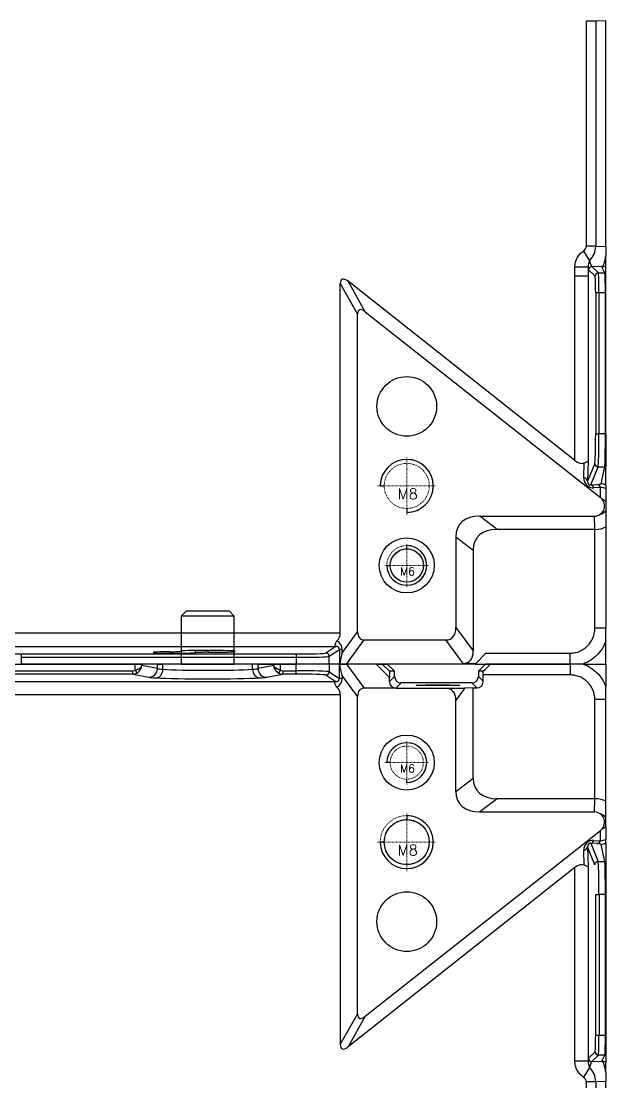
# Model space of a CAD drawing. Header units: millimetres. Extents: x 389 to 17466, y 310 to 5904.
# Drawn here: x 14964.9 to 15053, y 4470.6 to 4630.6 of the extents above; entities that cross this region are included whole.
import ezdxf

# ---------------------------------------------------------------- set-up
doc = ezdxf.new("R2010")
doc.units = ezdxf.units.MM
doc.linetypes.add('CENTER', pattern=[0.6, 0.375, -0.075, 0.075, -0.075])
doc.linetypes.add('HIDDEN', pattern=[0.2, 0.1, -0.1])
doc.layers.add('screw', color=33, linetype='Continuous', lineweight=13)
doc.styles.add('TXT', font='txt.shx', dxfattribs={"bigfont": 'gbcbig.shx'})

# ---------------------------------------------------------------- blocks, each defined once
blk = doc.blocks.new('screw_m8_g')
at = {"layer": 'screw', "color": 1, "linetype": 'CENTER', "lineweight": 18, "ltscale": 0.16}
for p, q in [((0, -4.4), (0, 4.4)), ((-4.4, 0), (4.4, 0))]:
    blk.add_line(p, q, dxfattribs=at)
at = {"layer": 'screw', "color": 33, "linetype": 'HIDDEN', "lineweight": 18, "ltscale": 0.16}
blk.add_circle((0, 0), 3.4, dxfattribs=at)
at = {"layer": 'screw', "color": 92, "linetype": 'HIDDEN', "lineweight": 18, "ltscale": 0.16}
blk.add_arc((0, 0), 4, 270, 180, dxfattribs=at)
at = {"layer": 'screw', "color": 6, "lineweight": 18, "style": 'TXT'}
blk.add_text('M8', height=1.6, dxfattribs=at).set_placement((-1.36, -2))
blk = doc.blocks.new('screw_m6_g')
at = {"layer": 'screw', "color": 1, "linetype": 'CENTER', "lineweight": 18, "ltscale": 0.12}
for p, q in [((0, -3.3), (0, 3.3)), ((-3.3, 0), (3.3, 0))]:
    blk.add_line(p, q, dxfattribs=at)
at = {"layer": 'screw', "color": 33, "linetype": 'HIDDEN', "lineweight": 18, "ltscale": 0.12}
blk.add_circle((0, 0), 2.5, dxfattribs=at)
at = {"layer": 'screw', "color": 92, "linetype": 'HIDDEN', "lineweight": 18, "ltscale": 0.12}
blk.add_arc((0, 0), 3, 270, 180, dxfattribs=at)
at = {"layer": 'screw', "color": 6, "lineweight": 18, "style": 'TXT'}
blk.add_text('M6', height=1.2, dxfattribs=at).set_placement((-1.02, -1.5))
blk = doc.blocks.new('A$C777e5d8d')
at = {"color": 7, "linetype": 'Continuous'}
for p, q in [((0.8, 8), (0, 7.2)), ((0.8, 8), (4, 8)), ((4, 8), (7.2, 8)), ((8, 7.2), (7.2, 8)), ((8, 7.2), (0, 7.2)), ((0, 7.2), (0, 0)), ((8, 0), (8, 7.2)), ((0, 0), (4, 0)), ((4, 0), (8, 0))]:
    blk.add_line(p, q, dxfattribs=at)
blk = doc.blocks.new('YTGUH')
at = {"color": 9, "linetype": 'Continuous', "true_color": 0xc7c8ca}
for p, q in [((1842.34, 1266.16), (1862.43, 1266.16)), ((1862.43, 1265.24), (1862.43, 1266.16)), ((1862.43, 1266.16), (1863.41, 1266.16)), ((1863.41, 1266.16), (1863.41, 1265.92)), ((1865.76, 1266.16), (1863.41, 1266.16)), ((1865.76, 1265.46), (1863.41, 1265.92)), ((1865.76, 1265.46), (1865.76, 1266.16)), ((1865.76, 1266.16), (1866.59, 1266.16)), ((1866.59, 1265.36), (1866.59, 1266.16)), ((1880.12, 1266.16), (1866.59, 1266.16)), ((1880.12, 1265.36), (1880.12, 1266.16)), ((1880.95, 1266.16), (1880.12, 1266.16)), ((1880.95, 1265.46), (1880.95, 1266.16)), ((1880.95, 1266.16), (1883.3, 1266.16)), ((1883.3, 1265.92), (1880.95, 1265.46)), ((1883.3, 1265.92), (1883.3, 1266.16)), ((1883.3, 1266.16), (1884.28, 1266.16)), ((1884.28, 1266.16), (1884.28, 1265.24)), ((1884.28, 1266.16), (1886.67, 1266.16)), ((1886.67, 1265.14), (1886.67, 1266.16)), ((1891.66, 1266.16), (1886.67, 1266.16)), ((1891.66, 1266.16), (1891.66, 1264.99)), ((1893.22, 1266.16), (1891.66, 1266.16)), ((1893.22, 1263.95), (1893.22, 1266.16)), ((1893.28, 1266.16), (1893.22, 1266.16)), ((1893.28, 1266.16), (1894.28, 1266.16)), ((1894.28, 1266.16), (1896.96, 1262.52)), ((1898.75, 1266.16), (1894.28, 1266.16)), ((1900.74, 1264.15), (1898.75, 1266.16)), ((1898.75, 1266.16), (1899.67, 1266.16)), ((1899.67, 1266.16), (1900.76, 1265.06)), ((1899.67, 1266.16), (1900.41, 1266.16)), ((1900.41, 1266.16), (1901.51, 1265.06)), ((1914.15, 1265.06), (1915.25, 1266.16)), ((1915.98, 1266.16), (1915.25, 1266.16)), ((1928, 1266.16), (1915.98, 1266.16)), ((1928, 1266.16), (1928, 1264.51)), ((1842.62, 1265.14), (1862.04, 1265.14)), ((1862.04, 1264.64), (1843.62, 1264.64)), ((1862.04, 1264.64), (1862.04, 1265.14)), ((1862.04, 1264.64), (1864.48, 1264.16)), ((1862.43, 1265.24), (1862.66, 1264.8)), ((1882.23, 1264.16), (1884.67, 1264.64)), ((1884.28, 1265.24), (1884.05, 1264.8)), ((1884.67, 1265.14), (1884.67, 1264.64)), ((1884.67, 1265.14), (1886.67, 1265.14)), ((1886.67, 1264.64), (1884.67, 1264.64)), ((1886.67, 1264.64), (1886.67, 1265.14)), ((1892.66, 1263.49), (1891.17, 1264.49)), ((1891.66, 1264.99), (1893.22, 1263.95)), ((1893.61, 1264.42), (1893.61, 1263.95)), ((1895.94, 1261.26), (1893.61, 1264.42)), ((1900.74, 1263.53), (1901.51, 1264.3)), ((1900.74, 1263.53), (1900.74, 1264.15)), ((1901.51, 1265.06), (1900.76, 1265.06)), ((1901.51, 1264.3), (1901.51, 1265.06)), ((1914.86, 1265.06), (1914.15, 1265.06)), ((1914.15, 1265.06), (1914.15, 1264.3)), ((1914.15, 1264.3), (1914.9, 1263.55)), ((1914.9, 1265.06), (1914.86, 1265.06)), ((1914.9, 1264.01), (1914.9, 1264.51)), ((1928, 1264.51), (1914.9, 1264.51)), ((1914.9, 1263.55), (1914.9, 1264.01)), ((1840.78, 1263.5), (1892.42, 1263.5)), ((1892.42, 1263.5), (1892.66, 1263.49)), ((1893.61, 1263.95), (1893.22, 1263.95)), ((1901.73, 1262.52), (1896.96, 1262.52)), ((1902.51, 1263.3), (1901.73, 1262.52)), ((1901.73, 1262.52), (1909.24, 1262.52)), ((1913.15, 1263.3), (1902.51, 1263.3)), ((1910.77, 1260.63), (1912.07, 1262.4)), ((1913.37, 1262.55), (1912.07, 1262.54)), ((1912.07, 1262.54), (1912.07, 1262.54)), ((1912.07, 1262.54), (1912.07, 1262.4)), ((1913.9, 1262.55), (1913.15, 1263.3)), ((1913.37, 1262.55), (1913.9, 1262.55)), ((1913.37, 1248.95), (1913.37, 1262.55)), ((1893.34, 1261.5), (1791.35, 1261.5)), ((1893.34, 1261.5), (1893.34, 1208.75)), ((1895.94, 1213.36), (1895.94, 1261.26)), ((1931.71, 1245.84), (1931.71, 1260.8)), ((1933.36, 1260.8), (1931.71, 1260.8)), ((1933.36, 1245.47), (1933.36, 1260.8)), ((1910.77, 1246.95), (1910.77, 1260.63)), ((1900.86, 1251.29), (1900.36, 1251.29)), ((1903.36, 1248.29), (1903.36, 1248.79)), ((1910.77, 1246.95), (1913.37, 1248.95)), ((1916.98, 1245.84), (1914.37, 1243.84)), ((1931.7, 1245.84), (1916.98, 1245.84)), ((1931.66, 1243.84), (1931.7, 1245.84)), ((1933.36, 1243.03), (1933.36, 1245.47)), ((1903.36, 1243.29), (1903.36, 1242.69)), ((1914.37, 1243.84), (1931.66, 1243.84)), ((1933.36, 1241.65), (1933.36, 1243.03)), ((1933.36, 1241.65), (1933.36, 1239.68)), ((1897.1, 1213.01), (1932.54, 1241.02)), ((1932.56, 1239.5), (1932.54, 1241.02)), ((1899.96, 1239.29), (1899.36, 1239.29)), ((1930.61, 1238.59), (1930.7, 1235.53)), ((1931.7, 1235.88), (1930.61, 1238.59)), ((1932.12, 1239.06), (1931.1, 1239.12)), ((1931.1, 1239.12), (1932.19, 1236.38)), ((1931.54, 1239.56), (1932.56, 1239.5)), ((1933.21, 1236.38), (1932.69, 1238.95)), ((1933.36, 1239.2), (1933.36, 1236.39)), ((1930.12, 1235.81), (1930.05, 1238.03)), ((1928.7, 1235.44), (1894.5, 1208.39)), ((1928.7, 1206.25), (1928.7, 1235.44)), ((1930.7, 1235.53), (1930.7, 1206.25)), ((1932.19, 1236.38), (1933.21, 1236.38)), ((1931.84, 1210.16), (1931.84, 1231.4)), ((1931.84, 1231.4), (1932.34, 1231.4)), ((1932.34, 1231.4), (1932.34, 1210.16)), ((1933.3, 1231.4), (1932.34, 1231.4)), ((1933.3, 1210.16), (1933.3, 1231.4)), ((1933.3, 1231.4), (1933.36, 1231.4)), ((1933.36, 1231.4), (1933.36, 1210.16)), ((1893.34, 1208.75), (1895.94, 1213.36)), ((1897.1, 1213.01), (1894.5, 1208.39)), ((1931.84, 1210.16), (1932.34, 1210.16)), ((1932.34, 1210.16), (1933.3, 1210.16)), ((1933.3, 1210.16), (1933.36, 1210.16)), ((1930.78, 1206.68), (1931.75, 1207.66)), ((1932.25, 1207.16), (1931.28, 1206.18)), ((1933.24, 1207.16), (1932.25, 1207.16)), ((1932.77, 1206.23), (1933.24, 1207.16)), ((1933.36, 1207.15), (1933.36, 1206.05)), ((1930.7, 1206.25), (1928.7, 1206.25)), ((1930.92, 1205.31), (1929.98, 1203.85)), ((1931.28, 1206.18), (1932.77, 1206.23)), ((1933.36, 1204.52), (1933.36, 1206.05)), ((1933.36, 1204.52), (1933.36, 1203.18)), ((1930.43, 1169.18), (1930.43, 1203.13)), ((1931.84, 1203.13), (1930.43, 1203.13)), ((1933.36, 1203.18), (1931.84, 1203.13)), ((1931.84, 1203.13), (1931.84, 1169.18)), ((1933.36, 1169.13), (1933.36, 1203.18)), ((1930.43, 849.18), (1930.43, 883.13)), ((1931.84, 883.13), (1930.43, 883.13)), ((1933.36, 883.18), (1931.84, 883.13)), ((1931.84, 883.13), (1931.84, 849.18)), ((1933.36, 849.13), (1933.36, 883.18)), ((1929.98, 848.46), (1930.92, 847)), ((1931.84, 849.18), (1930.43, 849.18)), ((1931.84, 849.18), (1933.36, 849.13)), ((1933.36, 849.13), (1933.36, 847.79)), ((1928.7, 844.71), (1928.7, 846.06)), ((1928.7, 846.06), (1930.7, 846.06)), ((1930.7, 846.06), (1930.7, 844.71)), ((1931.75, 844.65), (1930.78, 845.63)), ((1932.77, 846.08), (1931.28, 846.13)), ((1931.28, 846.13), (1932.25, 845.15)), ((1932.25, 845.15), (1933.24, 845.15)), ((1933.24, 845.15), (1932.77, 846.08)), ((1933.36, 845.16), (1933.36, 846.26)), ((1893.34, 843.56), (1895.94, 838.95)), ((1893.34, 790.81), (1893.34, 843.56)), ((1897.1, 839.31), (1894.5, 843.92)), ((1928.7, 816.87), (1894.5, 843.92)), ((1928.7, 816.87), (1928.7, 844.71)), ((1928.7, 844.71), (1930.7, 844.71)), ((1930.7, 844.71), (1930.7, 816.79)), ((1931.84, 842.16), (1931.84, 820.91)), ((1932.34, 842.16), (1931.84, 842.16)), ((1932.34, 820.91), (1932.34, 842.16)), ((1933.3, 842.16), (1932.34, 842.16)), ((1933.3, 820.91), (1933.3, 842.16)), ((1933.3, 842.16), (1933.36, 842.16)), ((1933.36, 820.91), (1933.36, 842.16)), ((1895.94, 791.05), (1895.94, 838.95)), ((1897.1, 839.31), (1932.54, 811.29)), ((1931.84, 820.91), (1932.34, 820.91)), ((1933.3, 820.91), (1932.34, 820.91)), ((1933.3, 820.91), (1933.36, 820.91)), ((1930.05, 814.28), (1930.12, 816.5)), ((1930.7, 816.79), (1930.61, 813.72)), ((1931.7, 816.43), (1930.61, 813.72)), ((1931.1, 813.19), (1932.19, 815.93)), ((1932.19, 815.93), (1933.21, 815.93)), ((1932.69, 813.36), (1933.21, 815.93)), ((1933.36, 813.11), (1933.36, 815.92)), ((1899.36, 813.03), (1899.96, 813.03)), ((1931.1, 813.19), (1932.12, 813.25)), ((1932.56, 812.81), (1931.54, 812.75)), ((1932.54, 811.29), (1932.56, 812.81)), ((1933.36, 812.63), (1933.36, 810.66)), ((1903.36, 809.63), (1903.36, 809.03)), ((1933.36, 810.66), (1933.36, 809.28)), ((1914.37, 808.47), (1931.66, 808.47)), ((1916.98, 806.47), (1914.37, 808.47)), ((1931.7, 806.47), (1931.66, 808.47)), ((1933.36, 809.28), (1933.36, 806.84)), ((1931.7, 806.47), (1916.98, 806.47)), ((1931.71, 791.55), (1931.71, 806.47)), ((1933.36, 806.84), (1933.36, 791.55)), ((1910.77, 805.36), (1910.77, 791.68)), ((1910.77, 805.36), (1913.37, 803.36)), ((1903.36, 803.53), (1903.36, 804.03)), ((1913.37, 803.36), (1913.37, 788.14)), ((1900.36, 801.03), (1900.86, 801.03)), ((1893.34, 790.81), (1790.35, 790.81)), ((1895.94, 791.05), (1893.61, 787.89)), ((1910.77, 791.68), (1913.37, 788.14)), ((1933.36, 791.55), (1931.71, 791.55)), ((1840.78, 788.81), (1892.42, 788.81)), ((1892.66, 788.82), (1891.17, 787.82)), ((1892.42, 788.81), (1892.66, 788.82)), ((1894.28, 786.16), (1896.96, 789.79)), ((1896.96, 789.79), (1909.24, 789.79)), ((1911.85, 786.26), (1909.24, 789.79)), ((1886.67, 787.67), (1845.23, 787.67)), ((1845.23, 787.67), (1845.23, 787.17)), ((1871.53, 787.88), (1871.53, 788.2)), ((1873.44, 788.22), (1873.44, 787.93)), ((1886.67, 787.67), (1886.67, 787.17)), ((1891.66, 787.32), (1893.22, 788.36)), ((1891.66, 786.16), (1891.66, 787.32)), ((1893.22, 788.36), (1893.22, 786.16)), ((1893.61, 788.36), (1893.22, 788.36)), ((1893.61, 787.89), (1893.61, 788.36)), ((1913.76, 786.26), (1915.3, 787.8)), ((1915.3, 787.8), (1927.97, 787.8)), ((1927.97, 786.16), (1927.97, 787.8)), ((1842.23, 786.16), (1845.23, 786.16)), ((1845.23, 787.17), (1886.67, 787.17)), ((1845.23, 787.17), (1845.23, 786.16)), ((1886.67, 786.16), (1845.23, 786.16)), ((1886.67, 787.17), (1886.67, 786.16)), ((1891.66, 786.16), (1886.67, 786.16)), ((1893.22, 786.16), (1891.66, 786.16)), ((1893.22, 786.16), (1893.28, 786.16)), ((1894.28, 786.16), (1893.28, 786.16)), ((1913.66, 786.16), (1894.28, 786.16)), ((1911.85, 786.26), (1913.76, 786.26)), ((1913.66, 786.16), (1913.76, 786.26)), ((1913.66, 786.16), (1927.97, 786.16))]:
    blk.add_line(p, q, dxfattribs=at)
for centre, radius in [((1903.36, 1251.29), 4.15), ((1903.36, 1227.29), 4.5), ((1903.36, 825.03), 4.5), ((1903.36, 801.03), 4.15)]:
    blk.add_circle(centre, radius, dxfattribs=at)
for centre, radius, start, end in [((1903.36, 1251.29), 3, 270, 180), ((1903.36, 1251.29), 2.5, 180, 180.0001), ((1903.36, 1239.29), 4, 180, 90), ((1931.66, 1242.3), 1.53, 319.2595, 55.7258), ((1903.36, 1239.29), 3.4, 90, 89.9999), ((1903.36, 813.03), 4, 270, 180), ((1903.36, 813.03), 3.4, 180, 180.0001), ((1931.66, 810.01), 1.53, 304.2742, 40.7405), ((1903.36, 801.03), 3, 180, 90), ((1903.36, 801.03), 2.5, 90, 89.9999)]:
    blk.add_arc(centre, radius, start, end, dxfattribs=at)
for centre, major_axis, ratio, start_param, end_param in [((1914.32, 1264.51), (2, 2), 0.008726, 4.997973, 5.688376), ((1862.04, 1265.94), (-0.797, 0.158), 0.984226, 1.769364, 2.267987), ((1862.04, 1265.94), (-1.28, 0.25), 0.996219, 1.769364, 2.267987), ((1864.48, 1265.46), (0.25, 1.28), 0.984226, 3.340161, 4.904897), ((1871.67, 1264.2), (-7.3, 0), 0.034921, 0.174533, 0.563912), ((1865.5, 1265.36), (0.07, 1.3), 0.844803, 3.206862, 4.759004), ((1873.36, 1264.24), (-9.3, 0), 0.034921, 0.563912, 2.57768), ((1871.67, 1265.5), (-6, 0), 0.042487, 0.174533, 0.563912), ((1873.36, 1265.54), (-8, 0), 0.040595, 0.563912, 2.57768), ((1875.05, 1265.5), (-6, 0), 0.042487, 2.57768, 2.96706), ((1881.22, 1265.36), (-0.07, 1.3), 0.844803, 1.524182, 3.076323), ((1882.23, 1265.46), (-0.25, 1.28), 0.984226, 1.378289, 2.943025), ((1875.05, 1264.2), (-7.3, 0), 0.034921, 2.57768, 2.96706), ((1884.67, 1265.94), (1.28, 0.25), 0.996219, 4.015198, 4.513821), ((1884.67, 1265.94), (-0.797, -0.158), 0.984226, 0.873605, 1.372228), ((1886.67, 1264.98), (-5, 0), 0.031429, 3.193953, 4.712389), ((1886.67, 1264.48), (-4.5, 0), 0.034921, 3.193953, 4.712389), ((1891.17, 1264.99), (0.277, 0.416), 0.998023, 3.730274, 5.299244), ((1900.76, 1263.64), (0.01, 1.41), 0.013235, 0.000063, 1.203911), ((1902.51, 1264.3), (0.707, 0.707), 0.999695, 2.356347, 3.926839), ((1913.15, 1264.3), (0.707, -0.707), 0.999695, 5.497939, 7.068431), ((1914.86, 1264.51), (0, 2), 0.017455, 4.712389, 4.989245), ((1892.66, 1262.5), (-0.027, -1), 0.608624, 3.185591, 3.483573), ((1892.66, 1264), (-0.543, 0.187), 0.861051, 1.863628, 3.432598), ((1892.05, 1264), (-1.5, 0.48), 0.950312, 2.397785, 3.438724), ((1890.73, 1261.5), (-2.61, 0), 0.767327, 3.141593, 3.770332), ((1899.23, 1258.45), (2.86, -3.89), 0.414284, 2.845311, 3.653779), ((1901.74, 1263.53), (0.397, 0.931), 0.985858, 1.968767, 3.539259), ((1910.38, 1262.58), (3.74, 0.02), 0.015482, 4.404581, 5.182038), ((1905.84, 1256.42), (-4.3, -5.83), 0.414284, 2.629407, 3.437875), ((1907.14, 1258.19), (-4.3, -5.83), 0.414284, 2.629407, 2.660418), ((1913.9, 1263.55), (0.707, -0.707), 0.999695, 5.497939, 7.068431), ((1921.59, 1252.91), (7.63, 5.85), 0.519988, 2.761948, 3.737168), ((1918.98, 1250.91), (7.63, 5.85), 0.519988, 2.761948, 3.737168), ((1931.67, 1243.01), (-0.05, -2.83), 0.707053, 3.148821, 3.153934), ((1931.71, 1245.01), (-2, 0.02), 0.414169, 3.748745, 4.716003), ((1931.64, 1241.01), (-0.05, -2.83), 0.707053, 2.707165, 3.153934), ((1931.66, 1242.3), (2, -0.03), 0.707053, 0.572613, 1.136369), ((1931.66, 1242.3), (2, 0.03), 0.621326, 5.324089, 5.714285), ((1931.64, 1243.91), (0.04, -3.22), 0.621326, 0.445403, 0.6117), ((1931.59, 1237.94), (-0.81, 1.45), 0.902173, 5.759721, 7.327475), ((1929.62, 1238.59), (1, 0.028), 0.62541, 5.14897, 6.238444), ((1931.15, 1238.49), (-0.316, 0.584), 0.749129, 5.751273, 7.319028), ((1931.1, 1240.11), (-0.058, -0.998), 0.553603, 0.104848, 1.014262), ((1932.12, 1240.05), (-0.058, -0.998), 0.553603, 0.104848, 1.014262), ((1931.69, 1238.95), (-1, 0), 0.119965, 3.165678, 4.268797), ((1931.69, 1239.95), (2, 0.01), 0.250652, 5.159781, 5.691393), ((1932.69, 1239.95), (-0.981, -0.196), 0.996044, 1.374629, 2.097888), ((1928.7, 1232.89), (1.41, 2.92), 0.484172, 6.283006, 7.068583), ((1932.19, 1235.88), (0.464, 0.185), 0.995592, 1.192545, 2.760299), ((1932.18, 1231.4), (0, 5), 0.031429, 4.712389, 6.195919), ((1933.21, 1237.38), (-0.981, -0.196), 0.996044, 1.374629, 1.523848), ((1933.2, 1231.4), (0, 5), 0.020946, 4.712389, 6.195919), ((1897.59, 1215.19), (-1.39, -2.46), 0.35329, 5.724665, 6.997033), ((1931.75, 1210.16), (0, 2.5), 0.034921, 3.176499, 4.712389), ((1932.25, 1210.16), (0, 3), 0.029101, 3.176499, 4.712389), ((1933.23, 1210.16), (0, 3), 0.023273, 3.176499, 4.712389), ((1894.98, 1210.58), (-1.39, -2.46), 0.35329, 5.724665, 6.997033), ((1930.78, 1203.18), (0, 3.5), 0.051121, 0.051215, 0.504047), ((1931.28, 1206.68), (0.354, -0.354), 0.998783, 3.9276, 5.497178), ((1932.25, 1207.66), (-0.354, 0.354), 0.998783, 0.786007, 2.355586), ((1933.24, 1206.16), (-0.894, 0.447), 0.999239, 5.054874, 5.17561), ((1931.28, 1203.18), (0.03, 3), 0.177208, 0.057084, 0.786715), ((1929.01, 1203.11), (-0.1, 3), 0.942809, 4.687709, 5.504195), ((1932.77, 1205.24), (-0.894, 0.447), 0.999239, 4.554203, 5.17561), ((1932.77, 1203.24), (-0.03, 3), 0.218747, 5.153088, 6.239269), ((1929.01, 1203.11), (1.41, 0.05), 0.706891, 6.258505, 7.074991), ((1929.01, 849.21), (1.41, -0.05), 0.706891, 5.49138, 6.307865), ((1929.01, 849.21), (0.1, 3), 0.942809, 3.920583, 4.737069), ((1931.28, 849.13), (-0.03, 3), 0.177208, 2.354878, 3.084509), ((1932.77, 849.08), (0.03, 3), 0.218747, 3.185509, 4.27169), ((1930.78, 849.13), (0, 3.5), 0.051121, 2.637545, 3.090378), ((1931.28, 845.63), (0.354, 0.354), 0.998783, 0.786007, 2.355586), ((1932.25, 844.65), (0.354, 0.354), 0.998783, 0.786007, 2.355586), ((1932.25, 842.16), (0, 3), 0.029101, 4.712389, 6.248279), ((1932.77, 847.08), (-0.894, -0.447), 0.999239, 1.107575, 1.728982), ((1933.24, 846.15), (-0.894, -0.447), 0.999239, 1.107575, 1.228311), ((1933.23, 842.16), (0, 3), 0.023273, 4.712389, 6.248279), ((1894.98, 841.73), (-1.39, 2.46), 0.35329, 5.569338, 6.841706), ((1931.75, 842.16), (0, 2.5), 0.034921, 4.712389, 6.248279), ((1897.59, 837.12), (-1.39, 2.46), 0.35329, 5.569338, 6.841706), ((1931.68, 820.91), (0, 4.5), 0.034921, 3.228859, 4.712389), ((1932.18, 820.91), (0, 5), 0.031429, 3.228859, 4.712389), ((1933.2, 820.91), (0, 5), 0.020946, 3.228859, 4.712389), ((1928.7, 819.42), (-1.41, 2.92), 0.484172, 2.356194, 3.141772), ((1932.19, 816.43), (0.464, -0.185), 0.995592, 3.522886, 5.090641), ((1933.21, 814.94), (-0.981, 0.196), 0.996044, 4.759337, 4.908556), ((1931.59, 814.37), (0.81, 1.45), 0.902173, 2.097303, 3.665057), ((1929.62, 813.72), (1, -0.028), 0.62541, 0.044741, 1.134215), ((1931.15, 813.82), (0.316, 0.584), 0.749129, 2.10575, 3.673505), ((1931.1, 812.2), (-0.058, 0.998), 0.553603, 5.268923, 6.178337), ((1931.69, 813.36), (1, 0), 0.119965, 5.155981, 6.2591), ((1932.12, 812.26), (-0.058, 0.998), 0.553603, 5.268923, 6.178337), ((1931.69, 812.36), (-2, 0.01), 0.250652, 3.733385, 4.264997), ((1932.69, 812.36), (-0.981, 0.196), 0.996044, 4.185297, 4.908556), ((1931.64, 808.4), (0.04, 3.22), 0.621326, 5.671486, 5.837782), ((1931.66, 810.01), (-2, 0.03), 0.621326, 3.710493, 4.100689), ((1918.98, 801.4), (7.63, -5.85), 0.519988, 2.546017, 3.521237), ((1931.64, 811.3), (0.05, -2.83), 0.707053, 6.270844, 6.717613), ((1931.66, 810.01), (2, 0.03), 0.707053, 5.146817, 5.710572), ((1921.59, 799.4), (7.63, -5.85), 0.519988, 2.546017, 3.521237), ((1931.67, 809.3), (0.05, -2.83), 0.707053, 6.270844, 6.275957), ((1931.71, 807.3), (2, 0.02), 0.414169, 4.708775, 5.676033), ((1890.73, 790.81), (-2.61, 0), 0.767327, 2.512853, 3.141593), ((1899.23, 793.86), (2.86, 3.89), 0.414284, 2.629407, 3.437875), ((1905.84, 795.89), (-4.3, 5.83), 0.414284, 2.845311, 3.653779), ((1892.66, 789.82), (-0.027, 1), 0.608624, 2.799613, 3.097594), ((1892.66, 788.32), (0.543, 0.187), 0.861051, 5.99218, 7.56115), ((1892.05, 788.32), (1.5, 0.48), 0.950312, 5.986054, 7.026993), ((1845.23, 787.76), (-2.5, 0), 0.034921, 0.857409, 1.570796), ((1868.36, 787.9), (-3.25, 0), 0.034921, 4.932997, 9.204313), ((1873.36, 788.07), (-4.15, 0), 0.034921, 1.590802, 6.263213), ((1886.67, 787.83), (-4.5, 0), 0.034921, 1.570796, 3.089233), ((1886.67, 787.33), (-5, 0), 0.031429, 1.570796, 3.089233), ((1891.17, 787.32), (0.277, -0.416), 0.998023, 0.983941, 2.552911), ((1908.45, 792.35), (-4.3, 5.83), 0.414284, 2.845311, 3.653779)]:
    blk.add_ellipse(centre, major_axis=major_axis, ratio=ratio, start_param=start_param, end_param=end_param, dxfattribs=at)
blk.add_ellipse((1908.04, 1262.95), major_axis=(-3.25, 0), ratio=0.017455, dxfattribs=at)
for points, knots in [([(1862.43, 1265.24), (1862.56, 1265.27), (1862.68, 1265.31), (1862.9, 1265.41), (1863, 1265.47), (1863.18, 1265.59), (1863.25, 1265.65), (1863.36, 1265.78), (1863.39, 1265.85), (1863.41, 1265.92)], [0, 0, 0, 0, 0.25, 0.25, 0.5, 0.5, 0.75, 0.75, 1, 1, 1, 1]), ([(1862.66, 1264.8), (1862.77, 1264.86), (1862.87, 1264.93), (1863.05, 1265.1), (1863.13, 1265.19), (1863.25, 1265.38), (1863.31, 1265.49), (1863.38, 1265.7), (1863.4, 1265.81), (1863.41, 1265.92)], [0, 0, 0, 0, 0.25, 0.25, 0.5, 0.5, 0.75, 0.75, 1, 1, 1, 1]), ([(1883.3, 1265.92), (1883.31, 1265.81), (1883.33, 1265.7), (1883.41, 1265.49), (1883.46, 1265.38), (1883.58, 1265.19), (1883.66, 1265.1), (1883.84, 1264.93), (1883.94, 1264.86), (1884.05, 1264.8)], [0, 0, 0, 0, 0.25, 0.25, 0.5, 0.5, 0.75, 0.75, 1, 1, 1, 1]), ([(1884.28, 1265.24), (1884.16, 1265.27), (1884.03, 1265.31), (1883.81, 1265.41), (1883.71, 1265.47), (1883.54, 1265.59), (1883.46, 1265.65), (1883.35, 1265.78), (1883.32, 1265.85), (1883.3, 1265.92)], [0, 0, 0, 0, 0.25, 0.25, 0.5, 0.5, 0.75, 0.75, 1, 1, 1, 1]), ([(1929.96, 1266.16), (1929.94, 1266.16), (1929.9, 1266.16), (1929.8, 1266.16), (1929.73, 1266.16), (1929.51, 1266.16), (1929.34, 1266.16), (1928.97, 1266.16), (1928.78, 1266.16), (1928.4, 1266.16), (1928.2, 1266.16), (1928, 1266.16)], [0, 0, 0, 0, 0.125, 0.125, 0.25, 0.25, 0.5, 0.5, 0.75, 0.75, 1, 1, 1, 1]), ([(1929.96, 1266.16), (1930.35, 1266.01), (1930.72, 1265.83), (1931.42, 1265.38), (1931.74, 1265.12), (1932.32, 1264.54), (1932.58, 1264.21), (1933.03, 1263.52), (1933.21, 1263.15), (1933.36, 1262.76)], [0, 0, 0, 0, 0.25, 0.25, 0.5, 0.5, 0.75, 0.75, 1, 1, 1, 1]), ([(1929.96, 1266.16), (1930.63, 1266.16), (1931.25, 1266.16), (1932.39, 1266.16), (1932.91, 1266.16), (1933.36, 1266.16)], [0, 0, 0, 0, 0.5, 0.5, 1, 1, 1, 1]), ([(1933.36, 1266.16), (1933.36, 1265.71), (1933.36, 1265.19), (1933.36, 1264.05), (1933.36, 1263.43), (1933.36, 1262.76)], [0, 0, 0, 0, 0.5, 0.5, 1, 1, 1, 1]), ([(1931.71, 1260.8), (1931.71, 1261.05), (1931.68, 1261.29), (1931.59, 1261.76), (1931.52, 1262), (1931.33, 1262.44), (1931.22, 1262.66), (1930.95, 1263.06), (1930.79, 1263.25), (1930.45, 1263.59), (1930.26, 1263.75), (1929.86, 1264.02), (1929.65, 1264.13), (1929.2, 1264.32), (1928.97, 1264.39), (1928.49, 1264.48), (1928.25, 1264.51), (1928, 1264.51)], [0, 0, 0, 0, 0.125, 0.125, 0.25, 0.25, 0.375, 0.375, 0.5, 0.5, 0.625, 0.625, 0.75, 0.75, 0.875, 0.875, 1, 1, 1, 1]), ([(1892.84, 1262.68), (1892.76, 1262.76), (1892.7, 1262.84), (1892.61, 1263), (1892.58, 1263.07), (1892.53, 1263.21), (1892.52, 1263.27), (1892.5, 1263.35), (1892.5, 1263.37), (1892.49, 1263.41), (1892.49, 1263.43), (1892.48, 1263.44)], [0, 0, 0, 0, 0.25, 0.25, 0.5, 0.5, 0.75, 0.75, 0.875, 0.875, 1, 1, 1, 1]), ([(1933.36, 1260.8), (1933.36, 1261), (1933.36, 1261.2), (1933.36, 1261.58), (1933.36, 1261.77), (1933.36, 1262.14), (1933.36, 1262.31), (1933.36, 1262.53), (1933.36, 1262.6), (1933.36, 1262.7), (1933.36, 1262.74), (1933.36, 1262.76)], [0, 0, 0, 0, 0.25, 0.25, 0.5, 0.5, 0.75, 0.75, 0.875, 0.875, 1, 1, 1, 1]), ([(1933.36, 1239.2), (1933.36, 1239.22), (1933.36, 1239.26), (1933.36, 1239.41), (1933.36, 1239.51), (1933.36, 1239.68)], [0, 0, 0, 0, 0.5, 0.5, 1, 1, 1, 1]), ([(1930.7, 1235.53), (1930.7, 1235.54), (1930.68, 1235.56), (1930.62, 1235.59), (1930.58, 1235.61), (1930.48, 1235.65), (1930.42, 1235.67), (1930.28, 1235.73), (1930.2, 1235.77), (1930.12, 1235.81)], [0, 0, 0, 0, 0.25, 0.25, 0.5, 0.5, 0.75, 0.75, 1, 1, 1, 1]), ([(1933.36, 1236.39), (1933.36, 1236.36), (1933.36, 1236.31), (1933.36, 1236.14), (1933.36, 1236.03), (1933.36, 1235.75), (1933.36, 1235.59), (1933.36, 1235.22), (1933.36, 1235.01), (1933.36, 1234.55), (1933.36, 1234.31), (1933.36, 1233.78), (1933.36, 1233.5), (1933.36, 1232.93), (1933.36, 1232.63), (1933.36, 1232.02), (1933.36, 1231.71), (1933.36, 1231.4)], [0, 0, 0, 0, 0.125, 0.125, 0.25, 0.25, 0.375, 0.375, 0.5, 0.5, 0.625, 0.625, 0.75, 0.75, 0.875, 0.875, 1, 1, 1, 1]), ([(1933.36, 1210.16), (1933.36, 1209.96), (1933.36, 1209.77), (1933.36, 1209.4), (1933.36, 1209.21), (1933.36, 1208.85), (1933.36, 1208.68), (1933.36, 1208.36), (1933.36, 1208.21), (1933.36, 1207.93), (1933.36, 1207.81), (1933.36, 1207.59), (1933.36, 1207.49), (1933.36, 1207.26), (1933.36, 1207.17), (1933.36, 1207.15)], [0, 0, 0, 0, 0.125, 0.125, 0.25, 0.25, 0.375, 0.375, 0.5, 0.5, 0.625, 0.625, 0.75, 0.75, 1, 1, 1, 1]), ([(1929.98, 1203.85), (1929.78, 1203.98), (1929.6, 1204.13), (1929.29, 1204.49), (1929.15, 1204.68), (1928.93, 1205.1), (1928.85, 1205.32), (1928.73, 1205.78), (1928.7, 1206.01), (1928.7, 1206.25)], [0, 0, 0, 0, 0.25, 0.25, 0.5, 0.5, 0.75, 0.75, 1, 1, 1, 1]), ([(1930.7, 1206.25), (1930.7, 1206.08), (1930.72, 1205.92), (1930.8, 1205.61), (1930.85, 1205.46), (1930.92, 1205.31)], [0, 0, 0, 0, 0.5, 0.5, 1, 1, 1, 1]), ([(1928.7, 846.06), (1928.7, 846.3), (1928.73, 846.53), (1928.85, 846.99), (1928.93, 847.21), (1929.15, 847.63), (1929.29, 847.83), (1929.6, 848.18), (1929.78, 848.33), (1929.98, 848.46)], [0, 0, 0, 0, 0.25, 0.25, 0.5, 0.5, 0.75, 0.75, 1, 1, 1, 1]), ([(1930.92, 847), (1930.85, 846.85), (1930.8, 846.7), (1930.72, 846.39), (1930.7, 846.23), (1930.7, 846.06)], [0, 0, 0, 0, 0.5, 0.5, 1, 1, 1, 1]), ([(1933.36, 846.26), (1933.36, 846.28), (1933.36, 846.32), (1933.36, 846.46), (1933.36, 846.55), (1933.36, 846.8), (1933.36, 846.95), (1933.36, 847.33), (1933.36, 847.54), (1933.36, 847.79)], [0, 0, 0, 0, 0.25, 0.25, 0.5, 0.5, 0.75, 0.75, 1, 1, 1, 1]), ([(1933.36, 842.16), (1933.36, 842.54), (1933.36, 842.93), (1933.36, 843.46), (1933.36, 843.63), (1933.36, 843.96), (1933.36, 844.11), (1933.36, 844.38), (1933.36, 844.51), (1933.36, 844.73), (1933.36, 844.82), (1933.36, 844.98), (1933.36, 845.04), (1933.36, 845.13), (1933.36, 845.15), (1933.36, 845.16)], [0, 0, 0, 0, 0.25, 0.25, 0.375, 0.375, 0.5, 0.5, 0.625, 0.625, 0.75, 0.75, 0.875, 0.875, 1, 1, 1, 1]), ([(1933.36, 820.91), (1933.36, 820.6), (1933.36, 820.29), (1933.36, 819.69), (1933.36, 819.39), (1933.36, 818.81), (1933.36, 818.53), (1933.36, 818.01), (1933.36, 817.76), (1933.36, 817.3), (1933.36, 817.1), (1933.36, 816.72), (1933.36, 816.56), (1933.36, 816.28), (1933.36, 816.17), (1933.36, 816.01), (1933.36, 815.95), (1933.36, 815.92)], [0, 0, 0, 0, 0.125, 0.125, 0.25, 0.25, 0.375, 0.375, 0.5, 0.5, 0.625, 0.625, 0.75, 0.75, 0.875, 0.875, 1, 1, 1, 1]), ([(1930.12, 816.5), (1930.2, 816.54), (1930.28, 816.58), (1930.42, 816.64), (1930.48, 816.66), (1930.58, 816.71), (1930.62, 816.72), (1930.68, 816.76), (1930.7, 816.77), (1930.7, 816.79)], [0, 0, 0, 0, 0.25, 0.25, 0.5, 0.5, 0.75, 0.75, 1, 1, 1, 1]), ([(1933.36, 813.11), (1933.36, 813.09), (1933.36, 813.05), (1933.36, 812.94), (1933.36, 812.9), (1933.36, 812.78), (1933.36, 812.72), (1933.36, 812.63)], [0, 0, 0, 0, 0.5, 0.5, 0.75, 0.75, 1, 1, 1, 1]), ([(1927.97, 787.8), (1928.21, 787.8), (1928.45, 787.83), (1928.93, 787.92), (1929.17, 787.99), (1929.62, 788.18), (1929.84, 788.3), (1930.25, 788.57), (1930.44, 788.73), (1930.78, 789.07), (1930.94, 789.26), (1931.21, 789.67), (1931.33, 789.89), (1931.52, 790.34), (1931.59, 790.58), (1931.68, 791.05), (1931.71, 791.3), (1931.71, 791.55)], [0, 0, 0, 0, 0.125, 0.125, 0.25, 0.25, 0.375, 0.375, 0.5, 0.5, 0.625, 0.625, 0.75, 0.75, 0.875, 0.875, 1, 1, 1, 1]), ([(1933.36, 789.58), (1933.36, 789.62), (1933.36, 789.74), (1933.36, 790.03), (1933.36, 790.21), (1933.36, 790.57), (1933.36, 790.77), (1933.36, 791.15), (1933.36, 791.35), (1933.36, 791.55)], [0, 0, 0, 0, 0.25, 0.25, 0.5, 0.5, 0.75, 0.75, 1, 1, 1, 1]), ([(1892.84, 789.63), (1892.76, 789.55), (1892.7, 789.47), (1892.61, 789.32), (1892.58, 789.24), (1892.53, 789.1), (1892.52, 789.04), (1892.5, 788.96), (1892.5, 788.94), (1892.49, 788.9), (1892.49, 788.88), (1892.48, 788.87)], [0, 0, 0, 0, 0.25, 0.25, 0.5, 0.5, 0.75, 0.75, 0.875, 0.875, 1, 1, 1, 1]), ([(1933.36, 789.58), (1933.21, 789.19), (1933.03, 788.81), (1932.58, 788.11), (1932.31, 787.78), (1931.72, 787.2), (1931.4, 786.94), (1930.69, 786.48), (1930.32, 786.3), (1929.93, 786.16)], [0, 0, 0, 0, 0.25, 0.25, 0.5, 0.5, 0.75, 0.75, 1, 1, 1, 1]), ([(1933.36, 786.16), (1933.36, 786.6), (1933.36, 787.13), (1933.36, 788.28), (1933.36, 788.9), (1933.36, 789.58)], [0, 0, 0, 0, 0.5, 0.5, 1, 1, 1, 1]), ([(1867.64, 788.01), (1867.86, 788.01), (1868.07, 788.02), (1868.45, 788.02), (1868.61, 788.03), (1868.9, 788.04), (1869.01, 788.05), (1869.16, 788.06), (1869.2, 788.07), (1869.21, 788.08)], [0, 0, 0, 0, 0.25, 0.25, 0.5, 0.5, 0.75, 0.75, 1, 1, 1, 1]), ([(1873.44, 787.93), (1873.21, 787.93), (1873, 787.93), (1872.58, 787.92), (1872.39, 787.92), (1872.04, 787.91), (1871.89, 787.9), (1871.66, 787.89), (1871.58, 787.88), (1871.53, 787.88)], [0, 0, 0, 0, 0.25, 0.25, 0.5, 0.5, 0.75, 0.75, 1, 1, 1, 1]), ([(1929.93, 786.16), (1929.91, 786.16), (1929.87, 786.16), (1929.77, 786.16), (1929.7, 786.16), (1929.48, 786.16), (1929.31, 786.16), (1928.94, 786.16), (1928.75, 786.16), (1928.36, 786.16), (1928.16, 786.16), (1927.97, 786.16)], [0, 0, 0, 0, 0.125, 0.125, 0.25, 0.25, 0.5, 0.5, 0.75, 0.75, 1, 1, 1, 1]), ([(1929.93, 786.16), (1930.61, 786.16), (1931.23, 786.16), (1932.38, 786.16), (1932.91, 786.16), (1933.36, 786.16)], [0, 0, 0, 0, 0.5, 0.5, 1, 1, 1, 1])]:
    blk.add_open_spline(points, degree=3, knots=knots, dxfattribs=at)
for points in [[(1893.61, 1264.42), (1893.47, 1265), (1893.35, 1265.58), (1893.28, 1266.16)], [(1892.48, 1263.44), (1892.46, 1263.48), (1892.44, 1263.5), (1892.42, 1263.5)], [(1892.48, 788.87), (1892.46, 788.84), (1892.44, 788.82), (1892.42, 788.81)], [(1893.61, 787.89), (1893.47, 787.31), (1893.35, 786.73), (1893.28, 786.16)]]:
    blk.add_open_spline(points, degree=3, dxfattribs=at)
blk.add_blockref('A$C777e5d8d', (1869.36, 1266.16))
at = {"layer": 'screw', "color": 9, "true_color": 0xc7c8ca}
for name, p in [('screw_m6_g', (1903.36, 1251.29)), ('screw_m8_g', (1903.36, 1239.29)), ('screw_m8_g', (1903.36, 813.03)), ('screw_m6_g', (1903.36, 801.03))]:
    blk.add_blockref(name, p, dxfattribs=at)
blk = doc.blocks.new('*U186')
blk.add_blockref('YTGUH', (-1773.36, -1030.16))
blk = doc.blocks.new('*U187')
at = {"color": 0, "linetype": 'ByBlock', "lineweight": -2, "transparency": 16777216}
for p in [(0, 2880), (0, 2400)]:
    blk.add_blockref('*U186', p, dxfattribs=at)

msp = doc.modelspace()

# ---------------------------------------------------------------- block references
msp.add_blockref('*U187', (14892.979, 1897.6281))

doc.saveas('drawing.dxf')
